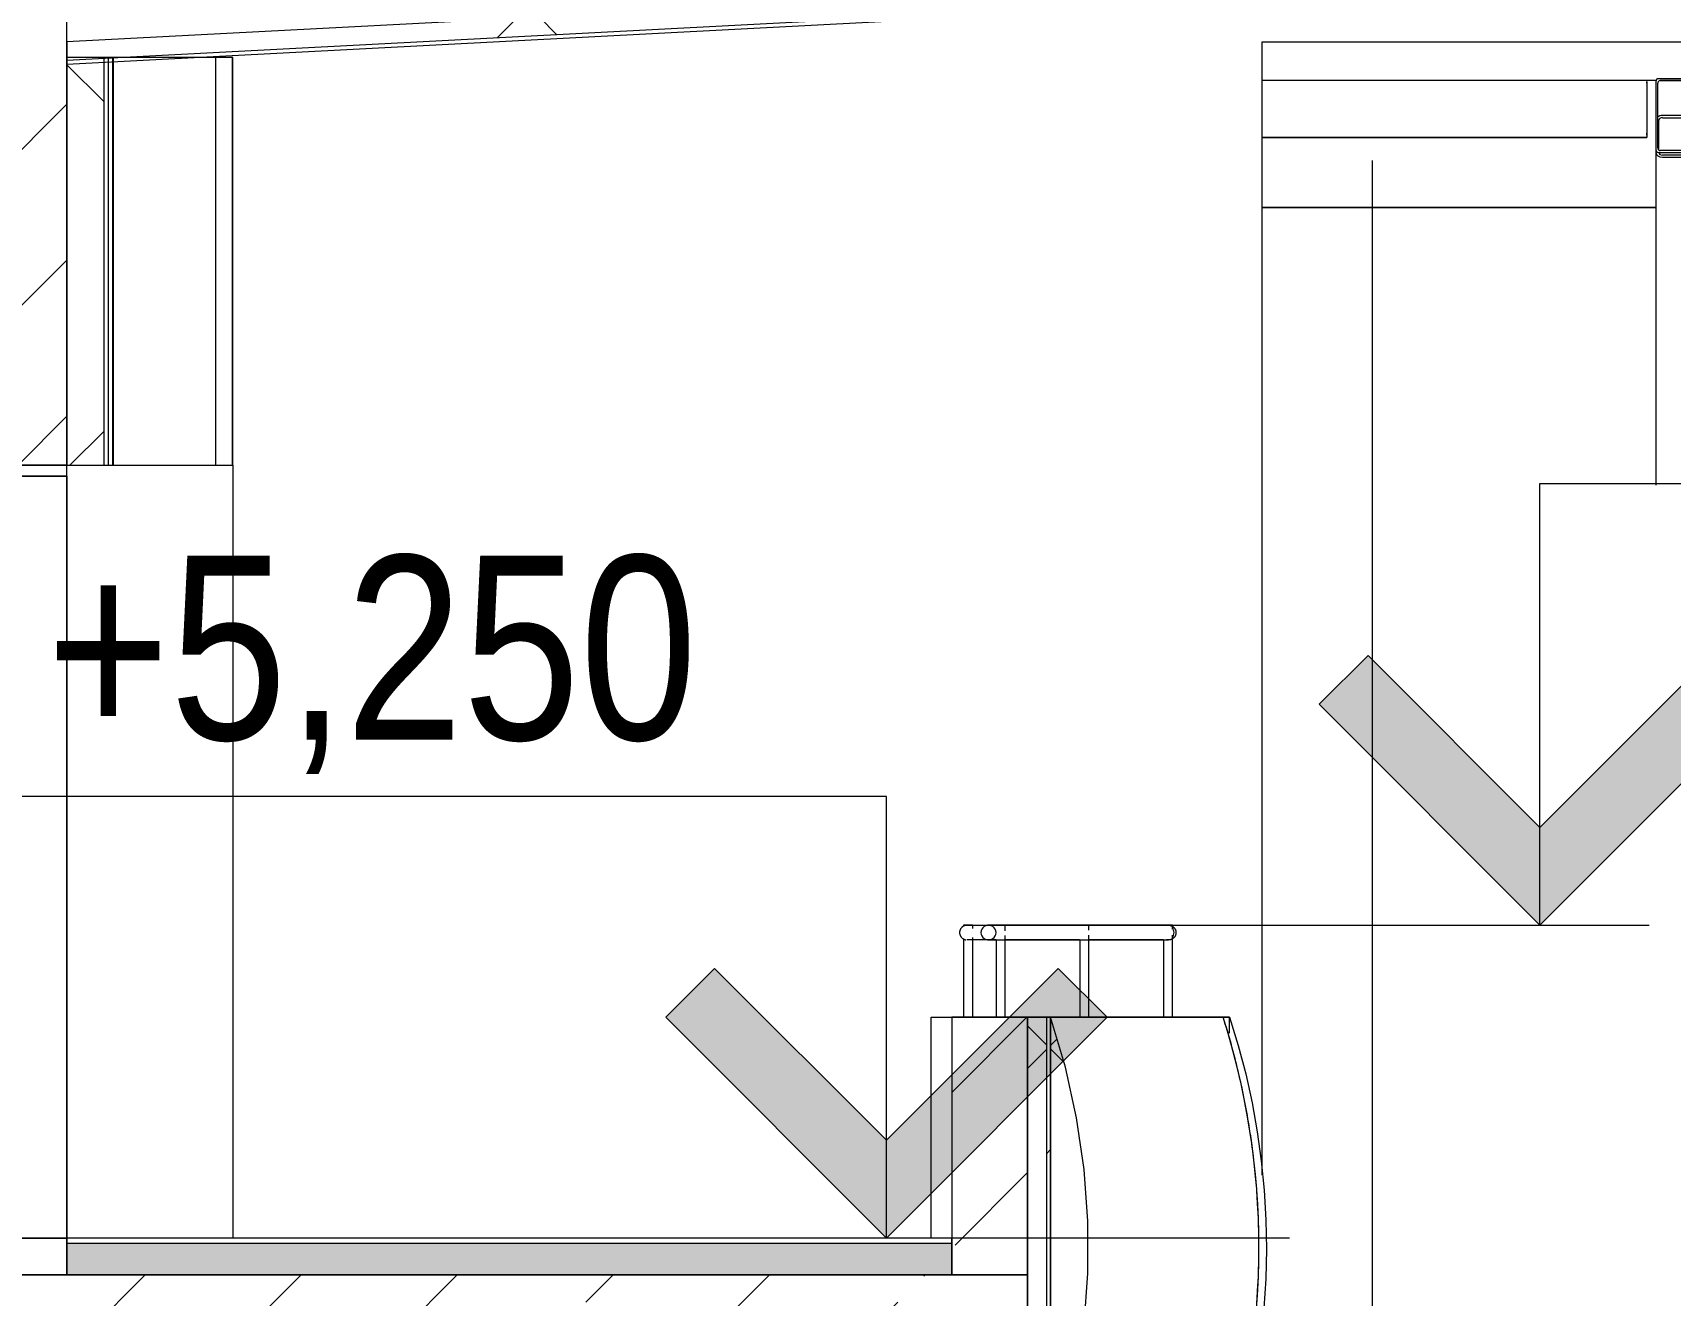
# Model space of a CAD drawing. Header units: millimetres. Extents: x -39507 to 33074, y -24219 to 30962.
# Drawn here: x -13426 to -8974, y 5095 to 8525 of the extents above; entities that cross this region are included whole.
import ezdxf

# ---------------------------------------------------------------- set-up
doc = ezdxf.new("R2010")
doc.units = ezdxf.units.MM
doc.linetypes.add('Осевые', pattern=[6350, 1270, -952.5, 3175, -952.5])
for name, color, linetype, lineweight in [('Балясины', 7, 'Continuous', 9), ('Высотные отметки', 7, 'Continuous', 9), ('Двери', 7, 'Continuous', 9), ('Каркас несущий', 7, 'Continuous', 9), ('Каркас_Импост', 7, 'Continuous', 9), ('Общие ребра', 7, 'Continuous', 9), ('Ограждение', 7, 'Continuous', 9), ('Отделка 1 _4_-1', 7, 'Continuous', 9), ('Отделка 2 _5_-1', 7, 'Continuous', 9), ('Панель', 7, 'Continuous', 9), ('Перекрытия', 7, 'Continuous', 9), ('Поручни', 7, 'Continuous', 9), ('Стены', 7, 'Continuous', 9), ('Структура _1_', 7, 'Continuous', 18), ('Термическая_воздушная прослойка _3_-1', 7, 'Continuous', 9), ('Штриховка разреза-2', 7, 'Continuous', 9)]:
    doc.layers.add(name, color=color, linetype=linetype, lineweight=lineweight)
doc.layers.add('Оси-3', color=7, linetype='Осевые', lineweight=9, true_color=0xaaaaaa)
doc.styles.add('Arial Narrow', font='ARIALN.TTF', dxfattribs={"height": 500})
pattern_1 = [(45, (-2885.9, 6475), (-424.264, 424.264), [600, -100, 20, -100]), (45, (-2885.9, 6899), (-424.264, 424.264), [])]
pattern_2 = [(45, (-2885.9, 6475), (-707.11, 707.11), []), (135, (-2885.9, 6475), (-707.11, -707.11), [])]

# ---------------------------------------------------------------- blocks, each defined once
blk = doc.blocks.new('Швеллеры стальные гнутые равнополочные  ГОСТ 8278-83_Гн_ - Гн200x80x5-565265-Разрез 2-2')
at = {"layer": 'Каркас несущий'}
for p, q in [((1487.1, 8393), (1487.1, 8207)), ((1492.1, 8212), (1492.1, 8388)), ((1567.1, 8400), (1494.1, 8400)), ((1499.1, 8395), (1567.1, 8395)), ((1567.1, 8395), (1567.1, 8400)), ((1494.1, 8200), (1567.1, 8200)), ((1567.1, 8205), (1499.1, 8205)), ((1567.1, 8200), (1567.1, 8205))]:
    blk.add_line(p, q, dxfattribs=at)
for centre, start, end in [((1494.1, 8393), 90, 180), ((1499.1, 8388), 90, 180), ((1494.1, 8207), 180, 270), ((1499.1, 8212), 180, 270)]:
    blk.add_arc(centre, 7, start, end, dxfattribs=at)
blk = doc.blocks.new('Профили стальные гнутые замкнутые сварные квадратные ГОСТ  30245-2003 - 160x160x8-565461-Разрез 2-2')
at = {"layer": 'Каркас несущий'}
for p, q in [((1487.1, 8287.3), (1487.1, 8199.6)), ((1495.1, 8206.7), (1495.1, 8287.3)), ((1629.1, 8300), (1505.1, 8300)), ((1505.1, 8294.3), (1629.1, 8294.3)), ((1639.1, 8287.3), (1639.1, 8206.7)), ((1647.1, 8199.6), (1647.1, 8287.3)), ((1487.1, 8199.6), (1487.1, 7296.1)), ((1629.1, 8192.5), (1505.1, 8192.5)), ((1647.1, 7296.1), (1647.1, 8199.6)), ((1505.1, 8186.9), (1629.1, 8186.9))]:
    blk.add_line(p, q, dxfattribs=at)
for centre, major_axis, start_param, end_param in [((1505.1, 8287.3), (-18, 0), 4.712389, 5.497787), ((1505.1, 8287.3), (10, 0), 1.570796, 3.141593), ((1629.1, 8287.3), (18, 0), 0.785398, 1.570796), ((1629.1, 8287.3), (10, 0), 0, 1.570796), ((1505.1, 8199.6), (18, 0), 3.141593, 4.712389), ((1505.1, 8199.6), (-10, 0), 0, 1.570796), ((1629.1, 8199.6), (10, 0), 4.712389, 6.283185), ((1629.1, 8199.6), (18, 0), 4.712389, 6.283185)]:
    blk.add_ellipse(centre, major_axis=major_axis, ratio=0.707107, start_param=start_param, end_param=end_param, dxfattribs=at)
blk = doc.blocks.new('Швеллеры стальные гнутые равнополочные  ГОСТ 8278-83_Гн_ - Гн160x80x5-571008-Разрез 2-2')
at = {"layer": 'Каркас несущий'}
for p, q in [((-9037.9, 8393), (-9037.9, 8247)), ((-9037.9, 8388), (-9037.9, 8392.9)), ((-10082.9, 8240), (-9037.9, 8240)), ((-9037.9, 8240), (-10082.9, 8240)), ((-9037.9, 8247.1), (-9037.9, 8252)), ((-9037.9, 8247), (-9037.9, 8240))]:
    blk.add_line(p, q, dxfattribs=at)
blk = doc.blocks.new('Ограждение - Ограждение-571064-Разрез 2-2')
at = {"layer": 'Поручни'}
for p, q in [((-9012, 8395), (-10082.9, 8395)), ((-8864.9, 8395), (-9000.9, 8395))]:
    blk.add_line(p, q, dxfattribs=at)
blk = doc.blocks.new('Дверь - Однопольная - ДВ13__21х10-8184594-Разрез 2-2')
at = {"layer": 'Каркас_Импост'}
for p, q in [((-13332.9, 7350), (-13632.9, 7350)), ((-13632.9, 7350), (-13632.9, 7330)), ((-13332.9, 7320), (-13332.9, 7350)), ((-13632.9, 7330), (-13592.9, 7330)), ((-13592.9, 7330), (-13632.9, 7330)), ((-13632.9, 5250), (-13632.9, 7330)), ((-13592.9, 7330), (-13592.9, 7320)), ((-13592.9, 5250), (-13592.9, 7330)), ((-13592.9, 7320), (-13332.9, 7320)), ((-13332.9, 7320), (-13592.9, 7320)), ((-13592.9, 5250), (-13592.9, 7320)), ((-13332.9, 7320), (-13332.9, 5250)), ((-13592.9, 5250), (-13632.9, 5250)), ((-13332.9, 5250), (-13592.9, 5250))]:
    blk.add_line(p, q, dxfattribs=at)
at = {"layer": 'Панель'}
for p, q in [((-13592.9, 7329), (-13632.9, 7329)), ((-13632.9, 7329), (-13632.9, 5250)), ((-13592.9, 5250), (-13592.9, 7329)), ((-13632.9, 5250), (-13592.9, 5250))]:
    blk.add_line(p, q, dxfattribs=at)
blk = doc.blocks.new('Базовая стена _ ОС20 - обшивка балкона _мин_вата_фанера 10мм _сталь - ___-6275405-Разрез 2-2')
at = {"layer": 'Стены'}
for p, q in [((-10171.9, 5850), (-10782.9, 5850)), ((-10189.4, 5850), (-10171.9, 5850)), ((-10782.9, 4637.9), (-10782.9, 4900)), ((-10782.9, 4899.9), (-10782.9, 4637.5)), ((-10358, 4600), (-10171.9, 4600)), ((-10171.9, 4600), (-10189.4, 4600))]:
    blk.add_line(p, q, dxfattribs=at)
at = {"layer": 'Стены', "flags": 128}
blk.add_lwpolyline([(-10171.9, 5850), (-10148.4, 5773.4), (-10128, 5695.9), (-10110.7, 5617.7), (-10096.6, 5538.8), (-10085.6, 5459.4), (-10077.9, 5379.7), (-10073.3, 5299.7), (-10071.9, 5219.6), (-10073.7, 5139.5), (-10078.7, 5059.6), (-10086.9, 4979.9), (-10098.3, 4900.5), (-10112.9, 4821.8), (-10130.6, 4743.6), (-10151.4, 4666.2), (-10171.9, 4600)], dxfattribs=at)
at = {"layer": 'Стены'}
for start_param, end_param in [(4.95179, 5.0297), (4.873708, 4.947402), (4.795398, 4.866737), (4.716778, 4.787051), (4.637725, 4.707999), (4.558039, 4.629379), (4.477374, 4.551069), (4.395078, 4.472987)]:
    blk.add_ellipse((-12038, 5225), major_axis=(0, 2003.1), ratio=0.971397, start_param=start_param, end_param=end_param, dxfattribs=at)
blk = doc.blocks.new('Базовая стена _ ОС20 - обшивка балкона _мин_вата_фанера 10мм _сталь - ___-6275406-Разрез 2-2')
at = {"layer": 'Штриховка разреза-2'}
h = blk.add_hatch(dxfattribs=at)
h.set_pattern_fill('FP_4', color=256, style=0, pattern_type=2)
h.set_pattern_definition(pattern_2)
h.paths.add_polyline_path([(-10658.6, 4600), (-10618.2, 4735.6), (-10587.7, 4873.7), (-10567.2, 5013.5), (-10557, 5154.4), (-10557, 5295.6), (-10567.2, 5436.5), (-10587.8, 5577.1), (-10622.1, 5727.6), (-10658.6, 5850), (-10658.6, 4632.2)], flags=0)
at = {"layer": 'Отделка 1 _4_-1', "flags": 128}
blk.add_lwpolyline([(-10658.6, 4600), (-10618.2, 4735.6), (-10587.7, 4873.7), (-10567.2, 5013.5), (-10557, 5154.4), (-10557, 5295.6), (-10567.2, 5436.5), (-10587.7, 5576.3), (-10618.2, 5714.4), (-10658.6, 5850)], dxfattribs=at)
at = {"layer": 'Стены'}
for p, q in [((-10658.6, 5850), (-10658.6, 4600)), ((-10658.6, 5850), (-10189.4, 5850)), ((-10189.4, 4600), (-10658.6, 4600))]:
    blk.add_line(p, q, dxfattribs=at)
blk.add_ellipse((-12038, 5225), major_axis=(0, 2003.1), ratio=0.971397, start_param=4.395078, end_param=5.0297, dxfattribs=at)
blk = doc.blocks.new('Ограждение - 25mm-V7-Разрез 2-2')
at = {"layer": 'Балясины'}
for p, q in [((-10895.4, 6100.2), (-10895.4, 6097.5)), ((-10872.1, 6100.2), (-10893.7, 6100.2)), ((-10895.4, 6062.5), (-10895.4, 5850)), ((-10870.4, 5850), (-10870.4, 6060.4)), ((-10893.7, 5850), (-10872.1, 5850))]:
    blk.add_line(p, q, dxfattribs=at)
blk = doc.blocks.new('Ограждение - 25mm-V10-Разрез 2-2')
at = {"layer": 'Балясины'}
for p, q in [((-10351.7, 6100.2), (-10327.4, 6100.2)), ((-10327.4, 6100.2), (-10351.7, 6100.2)), ((-10327, 6088.9), (-10327, 6100.2)), ((-10352, 6060.3), (-10352, 5850)), ((-10327, 5850), (-10327, 6073)), ((-10327.5, 5850), (-10351.7, 5850)), ((-10351.5, 5850), (-10327.4, 5850))]:
    blk.add_line(p, q, dxfattribs=at)
blk = doc.blocks.new('Ограждение - 25mm-V11-Разрез 2-2')
at = {"layer": 'Балясины'}
for p, q in [((-10895.4, 6100.2), (-10895.4, 6096.1)), ((-10880.5, 6100.2), (-10895.4, 6100.2)), ((-10894.7, 6100.2), (-10885.2, 6100.2)), ((-10885.2, 6100.2), (-10873.4, 6100.2)), ((-10870.6, 6100.2), (-10880.5, 6100.2)), ((-10870.4, 6091.5), (-10870.4, 6100.2)), ((-10895.4, 6064.1), (-10895.4, 5850)), ((-10870.4, 5850), (-10870.4, 6066.3)), ((-10895.2, 5850), (-10880.5, 5850)), ((-10885.2, 5850), (-10894.7, 5850)), ((-10873.4, 5850), (-10885.2, 5850)), ((-10880.5, 5850), (-10871.2, 5850))]:
    blk.add_line(p, q, dxfattribs=at)
blk = doc.blocks.new('Ограждение - 25 мм-V13-Разрез 2-2')
at = {"layer": 'Балясины'}
for p, q in [((-10806.3, 6100.2), (-10782, 6100.2)), ((-10782, 6100.2), (-10806.3, 6100.2)), ((-10781.6, 6084.7), (-10781.6, 6100.2)), ((-10806.6, 6060.2), (-10806.6, 5850)), ((-10781.6, 5850), (-10781.6, 6072.5)), ((-10782.1, 5850), (-10806.3, 5850)), ((-10806.1, 5850), (-10782, 5850))]:
    blk.add_line(p, q, dxfattribs=at)
blk = doc.blocks.new('Ограждение - 25 мм-V14-Разрез 2-2')
at = {"layer": 'Балясины'}
for p, q in [((-10579, 6100.2), (-10554.7, 6100.2)), ((-10554.7, 6100.2), (-10579, 6100.2)), ((-10554.3, 6086.8), (-10554.3, 6100.2)), ((-10579.3, 6060.2), (-10579.3, 5850)), ((-10554.3, 5850), (-10554.3, 6072.8)), ((-10554.8, 5850), (-10579, 5850)), ((-10578.8, 5850), (-10554.7, 5850))]:
    blk.add_line(p, q, dxfattribs=at)
blk = doc.blocks.new('Ограждение - Ограждение-6394249-Разрез 2-2')
at = {"layer": 'Поручни'}
for p, q in [((-10342.5, 6100), (-10827.5, 6100)), ((-10827.5, 6060), (-10342.5, 6060))]:
    blk.add_line(p, q, dxfattribs=at)
at = {"layer": 'Поручни', "flags": 128}
for points in [[(-10885.9, 6100), (-10867.8, 6100), (-10849.7, 6100), (-10831.4, 6100), (-10813.1, 6100), (-10806.1, 6100)], [(-10806.9, 6080), (-10807.5, 6084.8), (-10809.2, 6089.3), (-10812.1, 6093.3), (-10815.8, 6096.5), (-10820.2, 6098.7), (-10825, 6099.9), (-10830, 6099.9), (-10834.8, 6098.7), (-10839.2, 6096.5), (-10842.9, 6093.3), (-10845.7, 6089.3), (-10847.5, 6084.8), (-10848.1, 6080)], [(-10782, 6100), (-10776.5, 6100), (-10758.2, 6100), (-10740, 6100), (-10721.8, 6100), (-10703.8, 6100), (-10685.9, 6100), (-10668.2, 6100), (-10650.7, 6100), (-10633.5, 6100), (-10616.5, 6100), (-10599.7, 6100), (-10583.3, 6100), (-10578.8, 6100)], [(-10554.7, 6100), (-10551.6, 6100), (-10536.3, 6100), (-10521.4, 6100), (-10506.9, 6100), (-10492.9, 6100), (-10479.4, 6100), (-10466.4, 6100), (-10453.9, 6100), (-10442, 6100), (-10430.6, 6100), (-10419.9, 6100), (-10409.7, 6100), (-10400.1, 6100), (-10391.2, 6100), (-10382.9, 6100), (-10375.3, 6100), (-10368.4, 6100), (-10362.1, 6100), (-10356.5, 6100), (-10351.7, 6100)], [(-10344.1, 6100), (-10341.4, 6100), (-10339.4, 6100), (-10338.1, 6100), (-10337.6, 6100), (-10337.6, 6100)], [(-10337.6, 6100), (-10338, 6100), (-10339.1, 6100), (-10340.9, 6100), (-10342.5, 6100)], [(-10337.6, 6100), (-10336.8, 6100), (-10336, 6099.9), (-10335.2, 6099.9), (-10334.4, 6099.7), (-10333.6, 6099.6), (-10332.8, 6099.4), (-10332.1, 6099.2), (-10331.3, 6099), (-10330.6, 6098.7), (-10329.8, 6098.4), (-10329.1, 6098.1), (-10328.4, 6097.7), (-10327.7, 6097.4), (-10327, 6096.9), (-10326.3, 6096.5), (-10325.7, 6096), (-10325, 6095.6), (-10324.4, 6095), (-10323.8, 6094.5), (-10323.3, 6093.9), (-10322.7, 6093.3), (-10322.2, 6092.7), (-10321.7, 6092.1), (-10321.2, 6091.5), (-10320.8, 6090.8), (-10320.4, 6090.1), (-10320, 6089.4), (-10319.6, 6088.7), (-10319.3, 6088), (-10319, 6087.2), (-10318.7, 6086.5), (-10318.4, 6085.7), (-10318.2, 6085), (-10318, 6084.2), (-10317.9, 6083.4), (-10317.8, 6082.6), (-10317.7, 6081.8), (-10317.6, 6081), (-10317.6, 6080.2), (-10317.6, 6080)], [(-10806.1, 6060), (-10809.2, 6060), (-10827.5, 6060), (-10845.8, 6060), (-10864, 6060), (-10882, 6060), (-10885.9, 6060)], [(-10848.1, 6080), (-10847.5, 6075.2), (-10845.7, 6070.7), (-10842.9, 6066.7), (-10839.2, 6063.5), (-10834.8, 6061.3), (-10830, 6060.1), (-10825, 6060.1), (-10820.2, 6061.3), (-10815.8, 6063.5), (-10812.1, 6066.7), (-10809.2, 6070.7), (-10807.5, 6075.2), (-10806.9, 6080)], [(-10579.9, 6060), (-10596.2, 6060), (-10612.8, 6060), (-10629.8, 6060), (-10647, 6060), (-10664.5, 6060), (-10682.1, 6060), (-10700, 6060), (-10717.9, 6060), (-10736.1, 6060), (-10754.3, 6060), (-10772.6, 6060), (-10782, 6060)], [(-10351.5, 6060), (-10355.4, 6060), (-10360.9, 6060), (-10367, 6060), (-10373.8, 6060), (-10381.2, 6060), (-10389.4, 6060), (-10398.2, 6060), (-10407.6, 6060), (-10417.6, 6060), (-10428.3, 6060), (-10439.5, 6060), (-10451.3, 6060), (-10463.7, 6060), (-10476.6, 6060), (-10490, 6060), (-10503.9, 6060), (-10518.2, 6060), (-10533, 6060), (-10548.2, 6060), (-10554.7, 6060)], [(-10337.6, 6060), (-10338, 6060), (-10339.1, 6060), (-10340.9, 6060), (-10343.5, 6060)], [(-10342.5, 6060), (-10340.2, 6060), (-10338.6, 6060), (-10337.8, 6060), (-10337.6, 6060)], [(-10317.6, 6080), (-10317.6, 6079.2), (-10317.7, 6078.4), (-10317.7, 6077.6), (-10317.9, 6076.8), (-10318, 6076), (-10318.2, 6075.2), (-10318.4, 6074.5), (-10318.6, 6073.7), (-10318.9, 6073), (-10319.2, 6072.2), (-10319.5, 6071.5), (-10319.9, 6070.8), (-10320.2, 6070.1), (-10320.7, 6069.4), (-10321.1, 6068.7), (-10321.6, 6068.1), (-10322, 6067.4), (-10322.6, 6066.8), (-10323.1, 6066.2), (-10323.7, 6065.7), (-10324.3, 6065.1), (-10324.9, 6064.6), (-10325.5, 6064.1), (-10326.1, 6063.6), (-10326.8, 6063.2), (-10327.5, 6062.8), (-10328.2, 6062.4), (-10328.9, 6062), (-10329.6, 6061.7), (-10330.4, 6061.4), (-10331.1, 6061.1), (-10331.9, 6060.8), (-10332.6, 6060.6), (-10333.4, 6060.4), (-10334.2, 6060.3), (-10335, 6060.2), (-10335.8, 6060.1), (-10336.6, 6060), (-10337.4, 6060), (-10337.6, 6060)]]:
    blk.add_lwpolyline(points, dxfattribs=at)
at = {"layer": 'Поручни'}
for points, knots in [([(-10889, 6099.8), (-10889.5, 6099.7), (-10890.4, 6099.5), (-10891.8, 6099.1), (-10893, 6098.7), (-10893.9, 6098.3), (-10894.6, 6098), (-10895.3, 6097.7), (-10896.2, 6097.2), (-10897.3, 6096.5), (-10898.3, 6095.7), (-10899.2, 6095), (-10899.8, 6094.4), (-10900.4, 6093.8), (-10901.2, 6092.9), (-10902.1, 6091.7), (-10902.9, 6090.5), (-10903.6, 6089.3), (-10904, 6088.5), (-10904.4, 6087.5), (-10904.9, 6086.2), (-10905.6, 6083.8), (-10905.9, 6081.6), (-10905.9, 6080)], [-0.4444444, -0.4444444, -0.4444444, -0.4444444, -0.4166667, -0.3888889, -0.3611111, -0.3472222, -0.3333333, -0.3194444, -0.3055556, -0.2777778, -0.25, -0.2361111, -0.2222222, -0.2083333, -0.1944444, -0.1666667, -0.1388889, -0.125, -0.1111111, -0.0972222, -0.0833333, -0.0555556, 0, 0, 0, 0]), ([(-10905.9, 6080), (-10905.9, 6078.4), (-10905.6, 6076.2), (-10904.9, 6073.8), (-10904.4, 6072.5), (-10904, 6071.5), (-10903.6, 6070.7), (-10902.9, 6069.5), (-10902.1, 6068.2), (-10901.2, 6067.1), (-10900.4, 6066.2), (-10899.8, 6065.6), (-10899.2, 6065), (-10898.3, 6064.3), (-10897.3, 6063.5), (-10896.2, 6062.8), (-10895.3, 6062.3), (-10894.6, 6062), (-10893.9, 6061.7), (-10893, 6061.3), (-10891.8, 6060.9), (-10890.4, 6060.5), (-10889.5, 6060.3), (-10889, 6060.2)], [-1, -1, -1, -1, -0.9444444, -0.9166667, -0.9027778, -0.8888889, -0.875, -0.8611111, -0.8333333, -0.8055556, -0.7916667, -0.7777778, -0.7638889, -0.75, -0.7222222, -0.6944444, -0.6805556, -0.6666667, -0.6527778, -0.6388889, -0.6111111, -0.5833333, -0.5555556, -0.5555556, -0.5555556, -0.5555556]), ([(-10322.8, 6080), (-10322.8, 6082.3), (-10323.6, 6087), (-10325.9, 6091), (-10327.4, 6092.8)], [0, 0, 0, 0, 0.1111111, 0.2208046, 0.2208046, 0.2208046, 0.2208046])]:
    blk.add_open_spline(points, degree=3, knots=knots, dxfattribs=at)
blk.add_open_spline([(-10327.4, 6067.1), (-10325.9, 6068.9), (-10323.6, 6073), (-10322.8, 6077.7), (-10322.8, 6080)], degree=3, dxfattribs=at)
for name in ['Ограждение - 25mm-V7-Разрез 2-2', 'Ограждение - 25mm-V11-Разрез 2-2', 'Ограждение - 25 мм-V13-Разрез 2-2', 'Ограждение - 25 мм-V14-Разрез 2-2', 'Ограждение - 25mm-V10-Разрез 2-2']:
    blk.add_blockref(name, (0, 0))
blk = doc.blocks.new('Высотные отметки - Высотная отметка - Стрелка-4455449-Разрез 2-2')
at = {"layer": 'Высотные отметки'}
blk.add_hatch(color=256, dxfattribs=at).paths.add_polyline_path([(-36565.6, -5267.2), (-36098.4, -5734.3), (-35631.2, -5267.2), (-35498.4, -5400), (-36098.4, -6000), (-36698.4, -5400)], flags=0)
for p, q in [((-36098.4, -4800), (-39098.4, -4800)), ((-36098.4, -6000), (-36098.4, -4800)), ((-36565.6, -5267.2), (-36698.4, -5400)), ((-36098.4, -5734.3), (-36565.6, -5267.2)), ((-35631.2, -5267.2), (-36098.4, -5734.3)), ((-35498.4, -5400), (-35631.2, -5267.2)), ((-36698.4, -5400), (-36098.4, -6000)), ((-36098.4, -6000), (-35498.4, -5400)), ((-35002.8, -6000), (-36395.1, -6000))]:
    blk.add_line(p, q, dxfattribs=at)

msp = doc.modelspace()

# ---------------------------------------------------------------- hatches: boundary and pattern name
at = {"layer": 'Штриховка разреза-2'}
h = msp.add_hatch(dxfattribs=at)
h.set_pattern_fill('FP_2', color=256, style=0, pattern_type=2)
h.set_pattern_definition(pattern_1)
h.paths.add_polyline_path([(-13332.9, 5150), (-13332.9, 5250), (-13632.9, 5250), (-13632.9, 5150), (-13423, 5150)], flags=0)
h.paths.add_polyline_path([(-13332.9, 7350), (-13332.9, 8850), (-13632.9, 8850), (-13632.9, 7350)], flags=0)
h.paths.add_polyline_path([(-13423, 9100), (-13332.9, 9100), (-13332.9, 9200), (-13632.9, 9200), (-13632.9, 9100)], flags=0)
h.paths.add_polyline_path([(-13423, 11300), (-13332.9, 11300), (-13332.9, 12250), (-13632.9, 12250), (-13632.9, 11300)], flags=0)
h = msp.add_hatch(dxfattribs=at)
h.set_pattern_fill('FP_4', color=256, style=0, pattern_type=2)
h.set_pattern_definition(pattern_2)
h.paths.add_polyline_path([(-13232.9, 7350), (-13232.9, 8457.6), (-13332.9, 8457.6), (-13332.9, 7350)], flags=0)
h.paths.add_polyline_path([(-13332.9, 9185), (-13232.9, 9185), (-13232.9, 9200), (-13332.9, 9200)], flags=0)
h.paths.add_polyline_path([(-13232.9, 11300), (-13232.9, 12175), (-13332.9, 12175), (-13332.9, 11300)], flags=0)
h = msp.add_hatch(dxfattribs=at)
h.set_pattern_fill('FP_4', color=256, style=0, pattern_type=2)
h.set_pattern_definition(pattern_2)
h.paths.add_polyline_path([(-13332.9, 8450), (-10721.4, 8586.9), (-10721.4, 8636.9), (-13332.9, 8500.1)], flags=0)
h = msp.add_hatch(dxfattribs=at)
h.set_pattern_fill('FP_2', color=256, style=0, pattern_type=2)
h.set_pattern_definition(pattern_1)
h.paths.add_polyline_path([(-10927.3, 5150), (-10721.4, 5150), (-10721.4, 5850), (-10927.3, 5850), (-10927.3, 5508.5)], flags=0)
h = msp.add_hatch(dxfattribs=at)
h.set_pattern_fill('FP_4', color=256, style=0, pattern_type=2)
h.set_pattern_definition(pattern_2)
h.paths.add_polyline_path([(-10670, 4600), (-10670, 5850), (-10721.4, 5850), (-10721.4, 4600)], flags=0)
h = msp.add_hatch(dxfattribs=at)
h.set_pattern_fill('FP_13', color=256, style=0, pattern_type=2)
h.set_pattern_definition([(45, (-2885.9, 6475), (-212.132, 212.132), [])])
h.paths.add_polyline_path([(-10659.7, 4600), (-10659.7, 5850), (-10670, 5850), (-10670, 4600)], flags=0)
h = msp.add_hatch(dxfattribs=at)
h.set_pattern_fill('FP_3', color=256, style=0, pattern_type=2)
h.set_pattern_definition([(0, (-2885.9, 6475), (812.8, 203.2), [67.056, -542.544, 67.056, -542.544, -3251.2]), (0, (-2885.9, 6475), (812.8, 203.2), [-1219.2, 67.056, -1152.144, 67.056, -542.544, -1422.4]), (0, (-2885.9, 6475), (812.8, 203.2), [-3048, 67.056, -339.344, 67.056, -948.944]), (120, (-2581.1, 6576.6), (-582.3764, 602.3054), [67.056, -542.544, 67.056, -3793.744]), (120, (-2581.1, 6576.6), (-582.3764, 602.3054), [-676.656, -542.544, 67.056, -1152.144, -2032]), (120, (-2581.1, 6576.6), (-582.3764, 602.3054), [-2438.4, 67.056, -542.544, 67.056, -1355.344]), (120, (-2581.1, 6576.6), (-582.3764, 602.3054), [-3115.056, -339.344, 67.056, -948.944]), (240, (-2479.5, 6983), (-230.4236, -805.5054), [67.056, -542.544, 67.056, -542.544, -3251.2]), (240, (-2479.5, 6983), (-230.4236, -805.5054), [-1219.2, 67.056, -1152.144, 67.056, -542.544, -1422.4]), (240, (-2479.5, 6983), (-230.4236, -805.5054), [-3048, 67.056, -339.344, 67.056, -948.944])])
h.paths.add_polyline_path([(3561.6, 5150), (5967.1, 5150), (5967.1, 5235), (3561.6, 5235)], flags=0)
h.paths.add_polyline_path([(-12289, 5150), (-10927.3, 5150), (-10927.3, 5235), (-13332.9, 5235), (-13332.9, 5150)], flags=0)
h = msp.add_hatch(dxfattribs=at)
h.set_pattern_fill('FP_2', color=256, style=0, pattern_type=2)
h.set_pattern_definition(pattern_1)
h.paths.add_polyline_path([(-17870.4, 4900), (-10721.4, 4900), (-10721.4, 5150), (-17882.9, 5150), (-17882.9, 5050), (-17870.4, 5050)], flags=0)
h.paths.add_polyline_path([(3588.2, 4900), (16067.1, 4900), (16067.1, 5150), (3355.7, 5150), (3355.7, 4900)], flags=0)

# ---------------------------------------------------------------- linework, layer by layer
at = {"layer": 'Высотные отметки'}
for p, q in [((-10554.7, 6100.2), (-10040.3, 6100.2)), ((-10040.3, 6100.2), (-9328.3, 6100.2))]:
    msp.add_line(p, q, dxfattribs=at)
at = {"layer": 'Общие ребра'}
for p, q in [((-13220.9, 8457.6), (-13220.9, 7350)), ((-13208.9, 8457.6), (-13208.9, 7350)), ((-12928.9, 8457.6), (-12928.9, 7350)), ((-12883.9, 8457.6), (-12883.9, 7350)), ((-10659.7, 5850), (-10659.7, 4600)), ((-10658.6, 4600), (-10658.6, 5850))]:
    msp.add_line(p, q, dxfattribs=at)
at = {"layer": 'Оси-3'}
msp.add_line((-9782.9, -22619.5), (-9782.9, 29000), dxfattribs=at)
at = {"layer": 'Отделка 1 _4_-1'}
for p, q in [((-12928.9, 8457.6), (-13206.9, 8457.6)), ((-12883.9, 8457.6), (-12928.9, 8457.6)), ((-12881.9, 8457.6), (-12883.9, 8457.6)), ((-12881.9, 7350), (-12881.9, 8457.6)), ((-13206.9, 7350), (-12928.9, 7350)), ((-12928.9, 7350), (-12883.9, 7350)), ((-12883.9, 7350), (-12881.9, 7350)), ((-10659.7, 5850), (-10670, 5850)), ((-10658.6, 5850), (-10659.7, 5850))]:
    msp.add_line(p, q, dxfattribs=at)
at = {"layer": 'Отделка 2 _5_-1'}
for p, q in [((-10927.3, 5250), (-13332.9, 5250)), ((-13332.9, 5250), (-13332.9, 5235)), ((-10927.3, 5235), (-10927.3, 5250))]:
    msp.add_line(p, q, dxfattribs=at)
at = {"layer": 'Перекрытия'}
for p, q in [((-13632.9, 5250), (-13332.9, 5250)), ((-13332.9, 5250), (-13332.9, 5150)), ((-10931, 5250), (-10982.9, 5250)), ((-13332.9, 5150), (-17852.9, 5150)), ((-10982.9, 5150), (-10721.2, 5150)), ((-10721.4, 5150), (-10927.3, 5150))]:
    msp.add_line(p, q, dxfattribs=at)
at = {"layer": 'Стены'}
for p, q in [((-10082.9, 8500), (2717.1, 8500)), ((-10082.9, 5420.5), (-10082.9, 8500)), ((-9012.9, 8050), (-10082.9, 8050)), ((-10082.9, 8050), (-9012.9, 8050)), ((-13632.9, 7350), (-13332.9, 7350)), ((-13332.9, 7350), (-12881.9, 7350)), ((-13332.9, 7350), (-12881.9, 7350)), ((-13332.9, 5260), (-13332.9, 7350)), ((-12881.9, 7350), (-12881.9, 5260)), ((-12881.9, 7350), (-12881.9, 5260)), ((-10982.9, 5250), (-10982.9, 5850)), ((-10982.9, 5850), (-10782.9, 5850)), ((-10172.3, 5850), (-10782.9, 5850)), ((-10782.9, 5850), (-10304.3, 5850)), ((-10248.6, 5850), (-10721.4, 5850)), ((-10189.4, 5850), (-10658.6, 5850)), ((-10304.1, 5850), (-10233.9, 5850)), ((-10235, 5850), (-10248.6, 5850)), ((-10189.4, 5850), (-10171.9, 5850)), ((-10171.9, 5806.4), (-10171.9, 5850)), ((-13332.9, 5250), (-13332.9, 5260)), ((-12881.9, 5260), (-12881.9, 5250)), ((-12881.9, 5260), (-12881.9, 5250)), ((-13632.9, 5250), (-13332.9, 5250)), ((-12881.9, 5250), (-13332.9, 5250)), ((-12881.9, 5250), (-13332.9, 5250)), ((-17852.9, 5150), (-10982.9, 5150)), ((-10782.9, 5150), (-10982.9, 5150))]:
    msp.add_line(p, q, dxfattribs=at)
at = {"layer": 'Структура _1_'}
for p, q in [((-13332.9, 8457.6), (-13332.9, 8850)), ((-10721.4, 8586.9), (-13332.9, 8450)), ((-13332.9, 8440), (-10721.4, 8576.9)), ((-13332.9, 7350), (-13332.9, 8457.6)), ((-13332.9, 8457.6), (-13332.9, 7350)), ((-13332.9, 8450), (-13332.9, 8440)), ((-13220.9, 8457.6), (-13232.9, 8457.6)), ((-13232.9, 8457.6), (-13232.9, 7350)), ((-13208.9, 8457.6), (-13220.9, 8457.6)), ((-13206.9, 8457.6), (-13208.9, 8457.6)), ((-13206.9, 8457.6), (-13206.9, 7350)), ((-13632.9, 7350), (-13332.9, 7350)), ((-13232.9, 7350), (-13220.9, 7350)), ((-13220.9, 7350), (-13208.9, 7350)), ((-13208.9, 7350), (-13206.9, 7350)), ((-10721.4, 5850), (-10927.3, 5850)), ((-10927.3, 5850), (-10927.3, 5150)), ((-10721.4, 5150), (-10721.4, 5850)), ((-10721.4, 5850), (-10721.4, 4600)), ((-10670, 5850), (-10721.4, 5850)), ((-10670, 5850), (-10670, 4600)), ((-13332.9, 5250), (-13632.9, 5250)), ((-13332.9, 5150), (-13332.9, 5250)), ((-13332.9, 5235), (-13332.9, 5150)), ((-10927.3, 5235), (-13332.9, 5235)), ((-10927.3, 5150), (-10927.3, 5235)), ((-10927.3, 5150), (-13332.9, 5150)), ((-13332.9, 5150), (-10927.3, 5150)), ((-10721.4, 4900), (-10721.4, 5150))]:
    msp.add_line(p, q, dxfattribs=at)
at = {"layer": 'Термическая_воздушная прослойка _3_-1'}
for p, q in [((-10721.4, 8636.9), (-13332.9, 8500.1)), ((-13332.9, 8500.1), (-13332.9, 8450)), ((-13232.9, 8457.6), (-13332.9, 8457.6)), ((-13332.9, 7350), (-13232.9, 7350))]:
    msp.add_line(p, q, dxfattribs=at)

# ---------------------------------------------------------------- block references
at = {"layer": 'Высотные отметки', "extrusion": (0, 0, -1)}
msp.add_blockref('Высотные отметки - Высотная отметка - Стрелка-4455449-Разрез 2-2', (45426.7, 12100.2), dxfattribs=at)
at = {"layer": 'Высотные отметки'}
msp.add_blockref('Высотные отметки - Высотная отметка - Стрелка-4455449-Разрез 2-2', (24993.6, 11250), dxfattribs=at)
at = {"layer": 'Двери'}
msp.add_blockref('Дверь - Однопольная - ДВ13__21х10-8184594-Разрез 2-2', (0, 0), dxfattribs=at)
at = {"layer": 'Каркас несущий'}
for name, p in [('Швеллеры стальные гнутые равнополочные  ГОСТ 8278-83_Гн_ - Гн160x80x5-571008-Разрез 2-2', (0, 0)), ('Швеллеры стальные гнутые равнополочные  ГОСТ 8278-83_Гн_ - Гн200x80x5-565265-Разрез 2-2', (-10500, 0)), ('Профили стальные гнутые замкнутые сварные квадратные ГОСТ  30245-2003 - 160x160x8-565461-Разрез 2-2', (-10500, 0))]:
    msp.add_blockref(name, p, dxfattribs=at)
at = {"layer": 'Ограждение'}
for name in ['Ограждение - Ограждение-571064-Разрез 2-2', 'Ограждение - Ограждение-6394249-Разрез 2-2']:
    msp.add_blockref(name, (0, 0), dxfattribs=at)
at = {"layer": 'Стены'}
for name in ['Базовая стена _ ОС20 - обшивка балкона _мин_вата_фанера 10мм _сталь - ___-6275405-Разрез 2-2', 'Базовая стена _ ОС20 - обшивка балкона _мин_вата_фанера 10мм _сталь - ___-6275406-Разрез 2-2']:
    msp.add_blockref(name, (0, 0), dxfattribs=at)

# ---------------------------------------------------------------- texts
at = {"layer": 'Высотные отметки', "insert": (-13387.5, 7104.3), "char_height": 500, "width": 2118.479, "attachment_point": 1, "line_spacing_factor": 0.974696, "style": 'Arial Narrow'}
msp.add_mtext('+5,250', dxfattribs=at)

doc.saveas('drawing.dxf')
